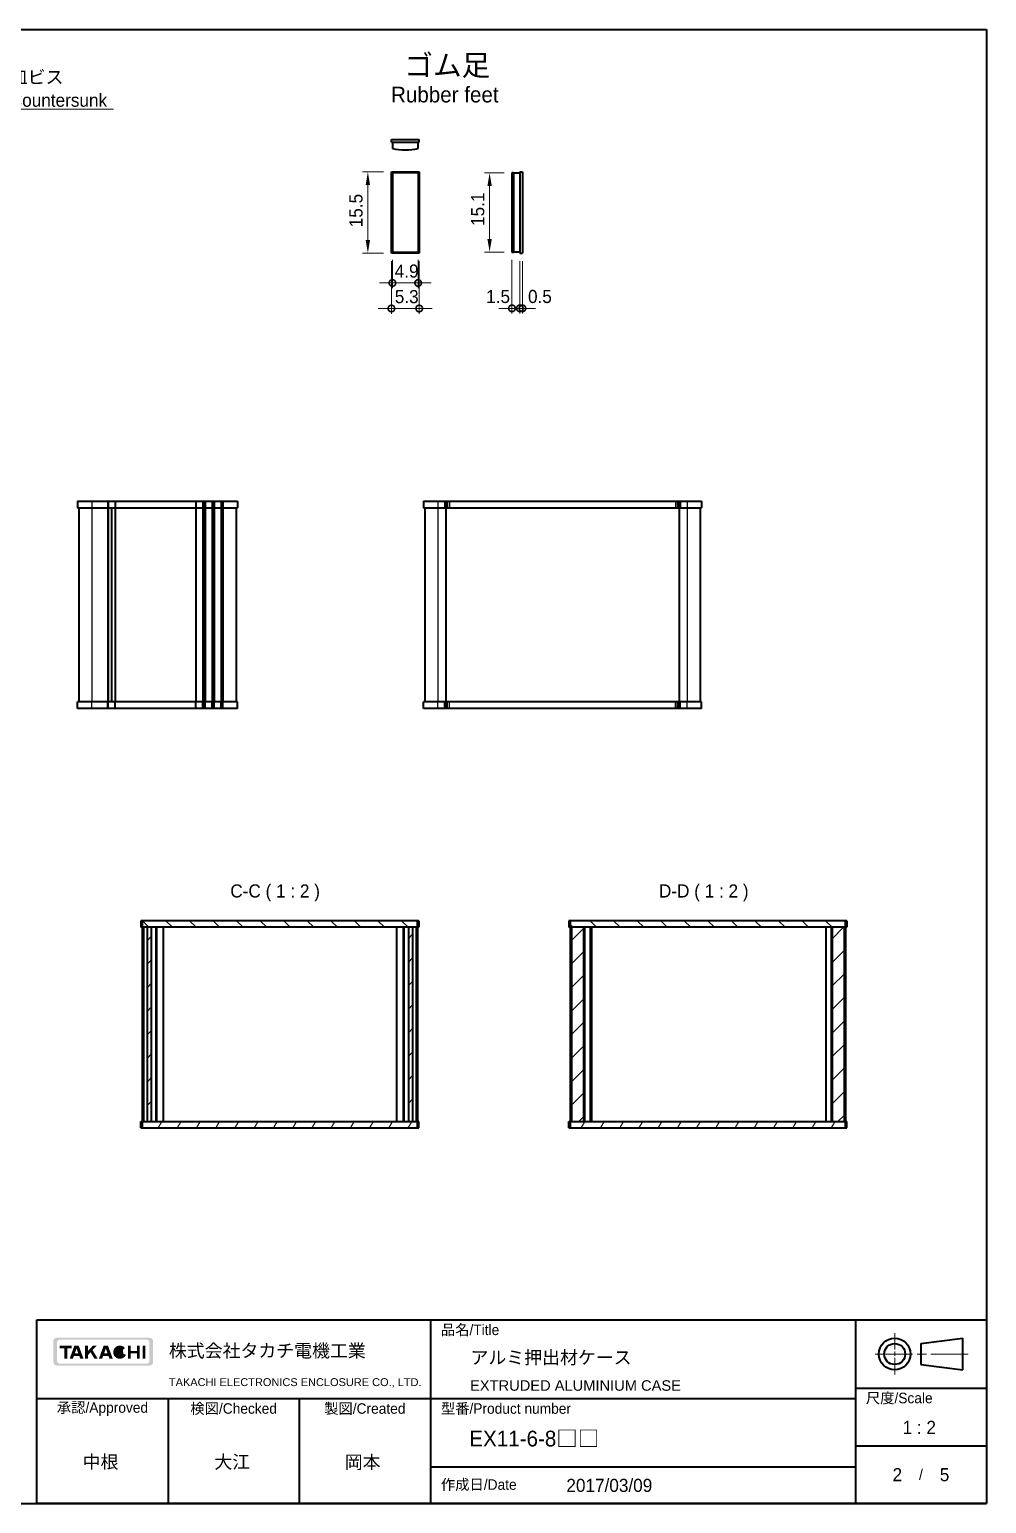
# Model space of a CAD drawing. Header units: millimetres. Extents: x 0 to 3168, y 0 to 562.
# Drawn here: x 1014 to 1378, y 0 to 562 of the extents above; entities that cross this region are included whole.
import ezdxf
from ezdxf.enums import TextEntityAlignment as Align

# ---------------------------------------------------------------- set-up
doc = ezdxf.new("R2010")
doc.units = ezdxf.units.MM
doc.header["$LTSCALE"] = 1.5
doc.linetypes.add('CHAIN', pattern=[0.3543, 0.2362, -0.0295, 0.0591, -0.0295])
doc.layers.get('Defpoints').update_dxf_attribs({"lineweight": 25})
for name, color, linetype, lineweight in [('Border (ISO)', 7, 'Continuous', 35), ('Dimension (ISO)', 7, 'Continuous', 18), ('Dimension (ISO) @ 1', 7, 'Continuous', 18), ('Symbol (ISO)', 7, 'Continuous', 18), ('Title (ISO)', 7, 'Continuous', 35), ('Visible (ISO)', 7, 'Continuous', 35), ('Visible Narrow (ISO)', 7, 'Continuous', 25)]:
    doc.layers.add(name, color=color, linetype=linetype, lineweight=lineweight)
doc.layers.add('Hatch (ISO)', color=1, linetype='Continuous', lineweight=18, true_color=0xff0000)
doc.styles.add('Note Text (TK)', font='')
doc.styles.add('文字スタイル40', font='')
doc.styles.add('文字スタイル67', font='arial.ttf')
doc.styles.get('Note Text (TK)').set_extended_font_data('MS PGothic')
doc.styles.get('文字スタイル40').set_extended_font_data('MS PGothic')
doc.dimstyles.new('Default - Method 1b (TK)', dxfattribs={"dimscale": 1.5, "dimtxt": 2.5, "dimasz": 2.5, "dimexe": 1, "dimexo": 1.5, "dimgap": 1, "dimtad": 1, "dimtoh": 1, "dimrnd": 1e-08, "dimdsep": 46, "dimtxsty": 'Note Text (TK)', "dimcen": 0.09, "dimdle": 5, "dimclrd": 100, "dimclre": 100, "dimclrt": 7, "dimadec": 1, "dimazin": 1, "dimtfac": 1, "dimtmove": 0, "dimatfit": 3, "dimfxl": 0, "dimtolj": 1, "dimlwd": -1, "dimlwe": -1, "dimarcsym": 0})
doc.dimstyles.new('Default - Method 1b (TK)$7', dxfattribs={"dimscale": 1.5, "dimtxt": 2.5, "dimasz": 2.5, "dimexe": 1, "dimexo": 1.5, "dimgap": 1, "dimtad": 1, "dimtoh": 1, "dimrnd": 1e-08, "dimdsep": 46, "dimtxsty": 'Note Text (TK)', "dimcen": 0.09, "dimdle": 5, "dimclrd": 256, "dimclre": 100, "dimclrt": 7, "dimadec": 1, "dimazin": 1, "dimtfac": 1, "dimtmove": 0, "dimatfit": 3, "dimfxl": 0, "dimtolj": 1, "dimlwd": -1, "dimlwe": -1, "dimarcsym": 0})
pattern_1 = [(45, (567.5, -16), (-4.49013, 4.49013), [])]
pattern_2 = [(135.0002, (567.5, -16), (-4.49011, -4.490145), [])]
pattern_3 = [(60, (567.5, -16), (-5.49926, 3.175), [])]

# ---------------------------------------------------------------- blocks, each defined once
blk = doc.blocks.new('図面枠 tk図枠')
at = {"layer": 'Border (ISO)'}
for p, q in [((14.5, 289), (405.5, 289)), ((405.5, 289), (405.5, 8)), ((14.5, 8), (405.5, 8))]:
    blk.add_line(p, q, dxfattribs=at)
blk = doc.blocks.new('表題欄 tk表題欄')
at = {"layer": 'Hatch (ISO)'}
h = blk.add_hatch(color=256, dxfattribs=at)
edge = h.paths.add_edge_path(flags=0)
edge.add_arc((95.58, 236.3), 0.596, 270, 360)
edge.add_line((96.17, 236.3), (96.17, 239.71))
edge.add_arc((95.58, 239.71), 0.596, 0, 90)
edge.add_line((95.58, 240.31), (79.14, 240.31))
edge.add_arc((79.14, 239.71), 0.596, 90, 180)
edge.add_line((78.54, 239.71), (78.54, 236.3))
edge.add_arc((79.14, 236.3), 0.596, 180, 270)
edge.add_line((79.14, 235.7), (95.58, 235.7))
edge = h.paths.add_edge_path()
edge.add_line((77.84, 239.96), (77.84, 236.05))
edge.add_arc((78.54, 236.05), 0.702, 180, 270)
edge.add_line((78.54, 235.35), (96.17, 235.35))
edge.add_arc((96.17, 236.05), 0.702, 270, 360)
edge.add_line((96.87, 236.05), (96.87, 239.96))
edge.add_arc((96.17, 239.96), 0.702, 0, 90)
edge.add_line((96.17, 240.66), (78.54, 240.66))
edge.add_arc((78.54, 239.96), 0.702, 90, 180)
for points in [[(79.07, 239.15), (79.07, 238.66), (79.92, 238.66), (79.92, 236.66), (80.51, 236.66), (80.51, 238.66), (81.36, 238.66), (81.36, 239.15)], [(85.68, 236.66), (84.94, 237.89), (84.42, 237.32), (84.42, 236.66), (83.9, 236.66), (83.9, 239.15), (84.42, 239.15), (84.42, 238.1), (85.39, 239.15), (86.11, 239.15), (85.32, 238.3), (86.3, 236.66)], [(92.09, 239.15), (92.09, 236.66), (92.61, 236.66), (92.61, 237.66), (93.77, 237.66), (93.77, 236.66), (94.29, 236.66), (94.29, 239.15), (93.77, 239.15), (93.77, 238.15), (92.61, 238.15), (92.61, 239.15)], [(94.84, 239.15), (94.84, 236.66), (95.36, 236.66), (95.36, 239.15)]]:
    blk.add_hatch(color=256, dxfattribs=at).paths.add_polyline_path(points)
h = blk.add_hatch(color=256, dxfattribs=at)
h.paths.add_polyline_path([(82.59, 237.71), (81.95, 237.71), (82.27, 238.58)], flags=0)
h.paths.add_polyline_path([(82.78, 237.2), (81.76, 237.2), (81.57, 236.66), (80.95, 236.66), (81.86, 239.15), (82.68, 239.15), (83.59, 236.66), (82.98, 236.66)])
h = blk.add_hatch(color=256, dxfattribs=at)
h.paths.add_polyline_path([(87.53, 237.71), (88.16, 237.71), (87.85, 238.58)], flags=0)
h.paths.add_polyline_path([(87.14, 236.66), (87.34, 237.2), (88.35, 237.2), (88.55, 236.66), (89.17, 236.66), (88.25, 239.15), (87.44, 239.15), (86.52, 236.66)])
h = blk.add_hatch(color=256, dxfattribs=at)
edge = h.paths.add_edge_path()
edge.add_arc((90.52, 237.9), 1.27, 38.5505, 336.582)
edge.add_line((91.69, 237.4), (91.17, 237.62))
edge.add_ellipse((90.52, 237.9), major_axis=(0, -0.8), ratio=0.867347, start_angle=124.651, end_angle=429.4109, ccw=False)
edge.add_line((91.09, 238.36), (91.52, 238.7))
at = {"layer": 'Title (ISO)'}
for p, q in [((74.71, 244.05), (255.71, 244.05)), ((74.71, 209.05), (74.71, 244.05)), ((149.71, 244.05), (149.71, 209.05)), ((230.71, 244.05), (230.71, 209.05)), ((255.71, 244.05), (255.71, 209.05)), ((243.21, 239.55), (251.21, 240.55)), ((243.21, 239.55), (243.21, 235.55)), ((251.21, 234.55), (251.21, 240.55)), ((243.21, 235.55), (251.21, 234.55)), ((230.71, 231.05), (255.71, 231.05)), ((74.71, 229.05), (230.71, 229.05)), ((99.71, 229.05), (99.71, 209.05)), ((124.71, 229.05), (124.71, 209.05)), ((230.71, 220.05), (255.71, 220.05)), ((149.71, 216.05), (230.71, 216.05)), ((255.71, 209.05), (74.71, 209.05))]:
    blk.add_line(p, q, dxfattribs=at)
at = {"layer": 'Title (ISO)', "color": 4, "linetype": 'CHAIN', "lineweight": 18, "ltscale": 8.88956, "true_color": 0x00ffff}
blk.add_line((238.21, 241.55), (238.21, 233.55), dxfattribs=at)
at = {"layer": 'Title (ISO)', "color": 4, "linetype": 'CHAIN', "lineweight": 18, "ltscale": 20.001633, "true_color": 0x00ffff}
blk.add_line((252.21, 237.55), (234.21, 237.55), dxfattribs=at)
at = {"layer": 'Title (ISO)'}
for radius in [3, 2]:
    blk.add_circle((238.21, 237.55), radius, dxfattribs=at)
at = {"layer": 'Title (ISO)', "color": 1, "true_color": 0xff0000, "char_height": 2, "line_spacing_factor": 1.5, "style": 'Note Text (TK)'}
for s, insert, attachment_point in [('\\fＭＳ Ｐゴシック|b0|i0;\\H2.0000;品名/Title', (151.71, 242.05), 4), ('\\fＭＳ Ｐゴシック|b0|i0;\\H2.0000;尺度/Scale', (232.71, 229.05), 4), ('\\fＭＳ Ｐゴシック|b0|i0;\\H2.0000;承認/Approved', (87.21, 227.05), 5), ('\\fＭＳ Ｐゴシック|b0|i0;\\H2.0000;検図/Checked', (112.21, 227.05), 5), ('\\fＭＳ Ｐゴシック|b0|i0;\\H2.0000;製図/Created', (137.21, 227.05), 5), ('\\fＭＳ Ｐゴシック|b0|i0;\\H2.0000;型番/Product number', (151.71, 227.05), 4), ('\\fＭＳ Ｐゴシック|b0|i0;\\H2.0000;作成日/Date', (151.71, 212.55), 4)]:
    blk.add_mtext(s, dxfattribs=dict(at, insert=insert, attachment_point=attachment_point))
at = {"layer": 'Title (ISO)', "color": 7, "line_spacing_factor": 1.5, "style": 'Note Text (TK)'}
for s, insert, char_height, attachment_point in [('株式会社タカチ電機工業', (99.87, 238.05), 2.5, 4), ('\\fArial|b0|i0;\\H1.4986;TAKACHI ELECTRONICS ENCLOSURE CO., LTD.', (99.87, 232.05), 1.4986, 4), ('\\fＭＳ Ｐゴシック|b0|i0;\\H2.0000;/', (243.21, 214.55), 2, 5)]:
    blk.add_mtext(s, dxfattribs=dict(at, insert=insert, char_height=char_height, attachment_point=attachment_point))
at = {"layer": 'Title (ISO)', "color": 7}
for tag, p, height, style in [('<品名>_001', (157.54, 235.72), 2.5, 'Note Text (TK)'), ('<Title>_001', (157.49, 230.55), 2, '文字スタイル67'), ('<尺度>_001', (238.54, 222.31), 2.5, 'Note Text (TK)'), ('<型番>_001', (157.42, 219.99), 3, '文字スタイル40'), ('<検図>_001', (108.55, 215.77), 2.5, 'Note Text (TK)'), ('<製図>_001', (133.48, 215.75), 2.5, 'Note Text (TK)'), ('作成日_001', (175.64, 211.28), 2.5, 'Note Text (TK)'), ('<ページ_No.>_001', (237.95, 213.3), 2.5, 'Note Text (TK)'), ('<総ページ数>_001', (246.8, 213.3), 2.5, 'Note Text (TK)')]:
    blk.add_attdef(tag, p, '', height=height, dxfattribs=dict(at, style=style))
at = {"layer": 'Title (ISO)', "color": 7, "style": 'Note Text (TK)'}
blk.add_attdef('<承認>', text='', height=2.5, dxfattribs=at).set_placement((87.21, 217.05), align=Align.MIDDLE_CENTER)
blk = doc.blocks.new('*D31')
at = {"layer": 'Defpoints', "color": 0, "transparency": 16777216}
for p in [(1142.66, 507.72), (1151.64, 507.72), (1151.64, 476.72)]:
    blk.add_point(p, dxfattribs=at)
at = {"layer": 'Dimension (ISO)', "color": 100, "transparency": 16777216}
for p, q in [((1148.64, 507.72), (1140.66, 507.72)), ((1142.66, 481.72), (1142.66, 502.72)), ((1148.64, 476.72), (1140.66, 476.72))]:
    blk.add_line(p, q, dxfattribs=at)
for points in [[(1141.83, 502.72), (1143.49, 502.72), (1142.66, 507.72)], [(1141.83, 481.72), (1143.49, 481.72), (1142.66, 476.72)]]:
    blk.add_solid(points, dxfattribs=at)
at = {"layer": 'Dimension (ISO)', "color": 7, "transparency": 16777216, "insert": (1138.16, 486.59), "char_height": 5, "attachment_point": 4, "rotation": 90, "style": 'Note Text (TK)'}
blk.add_mtext('\\A1;15.5', dxfattribs=at)
blk = doc.blocks.new('*D32')
at = {"layer": 'Defpoints', "color": 0, "transparency": 16777216}
for p in [(1197.6, 507.32), (1189.08, 477.12), (1197.6, 477.12)]:
    blk.add_point(p, dxfattribs=at)
at = {"layer": 'Dimension (ISO)', "color": 100, "transparency": 16777216}
for p, q in [((1194.6, 507.32), (1187.08, 507.32)), ((1189.08, 502.32), (1189.08, 482.12)), ((1194.6, 477.12), (1187.08, 477.12))]:
    blk.add_line(p, q, dxfattribs=at)
for points in [[(1188.24, 502.32), (1189.91, 502.32), (1189.08, 507.32)], [(1188.24, 482.12), (1189.91, 482.12), (1189.08, 477.12)]]:
    blk.add_solid(points, dxfattribs=at)
at = {"layer": 'Dimension (ISO)', "color": 7, "transparency": 16777216, "insert": (1184.58, 487.09), "char_height": 5, "attachment_point": 4, "rotation": 90, "style": 'Note Text (TK)'}
blk.add_mtext('\\A1;15.1', dxfattribs=at)
blk = doc.blocks.new('_DotSmall')
at = {"color": 0, "linetype": 'ByBlock', "const_width": 0.5}
blk.add_lwpolyline([(-0.0625, 0, 1), (0.0625, 0, 1)], format="xyb", close=True, dxfattribs=at)
blk = doc.blocks.new('*D33')
at = {"layer": 'Defpoints', "color": 0, "transparency": 16777216}
for p in [(1152.04, 477.12), (1161.84, 477.12), (1152.04, 465.35)]:
    blk.add_point(p, dxfattribs=at)
at = {"layer": 'Dimension (ISO)', "color": 100, "transparency": 16777216}
for p, q in [((1152.04, 474.12), (1152.04, 463.35)), ((1161.84, 474.12), (1161.84, 463.35)), ((1166.84, 465.35), (1147.04, 465.35))]:
    blk.add_line(p, q, dxfattribs=at)
at = {"layer": 'Dimension (ISO)', "color": 100, "transparency": 16777216, "xscale": 5, "yscale": 5, "zscale": 5, "rotation": 180}
blk.add_blockref('_DotSmall', (1152.04, 465.35), dxfattribs=at)
at = {"layer": 'Dimension (ISO)', "color": 100, "transparency": 16777216, "xscale": 5, "yscale": 5, "zscale": 5}
blk.add_blockref('_DotSmall', (1161.84, 465.35), dxfattribs=at)
at = {"layer": 'Dimension (ISO)', "color": 7, "transparency": 16777216, "insert": (1152.91, 469.85), "char_height": 5, "attachment_point": 4, "style": 'Note Text (TK)'}
blk.add_mtext('\\A1;4.9', dxfattribs=at)
blk = doc.blocks.new('*D34')
at = {"layer": 'Defpoints', "color": 0, "transparency": 16777216}
for p in [(1151.64, 476.72), (1162.24, 476.72), (1151.64, 455.62)]:
    blk.add_point(p, dxfattribs=at)
at = {"layer": 'Dimension (ISO)', "color": 100, "transparency": 16777216}
for p, q in [((1151.64, 473.72), (1151.64, 453.62)), ((1162.24, 473.72), (1162.24, 453.62)), ((1167.24, 455.62), (1146.64, 455.62))]:
    blk.add_line(p, q, dxfattribs=at)
at = {"layer": 'Dimension (ISO)', "color": 100, "transparency": 16777216, "xscale": 5, "yscale": 5, "zscale": 5, "rotation": 180}
blk.add_blockref('_DotSmall', (1151.64, 455.62), dxfattribs=at)
at = {"layer": 'Dimension (ISO)', "color": 100, "transparency": 16777216, "xscale": 5, "yscale": 5, "zscale": 5}
blk.add_blockref('_DotSmall', (1162.24, 455.62), dxfattribs=at)
at = {"layer": 'Dimension (ISO)', "color": 7, "transparency": 16777216, "insert": (1152.93, 460.12), "char_height": 5, "attachment_point": 4, "style": 'Note Text (TK)'}
blk.add_mtext('\\A1;5.3', dxfattribs=at)
blk = doc.blocks.new('*D35')
at = {"layer": 'Defpoints', "color": 0, "transparency": 16777216}
for p in [(1197.6, 477.12), (1200.6, 476.72), (1200.6, 455.67)]:
    blk.add_point(p, dxfattribs=at)
at = {"layer": 'Dimension (ISO)', "color": 100, "transparency": 16777216}
for p, q in [((1197.6, 474.12), (1197.6, 453.67)), ((1200.6, 473.72), (1200.6, 453.67)), ((1197.6, 455.67), (1192.6, 455.67)), ((1197.6, 455.67), (1200.6, 455.67)), ((1200.6, 455.67), (1205.6, 455.67))]:
    blk.add_line(p, q, dxfattribs=at)
at = {"layer": 'Dimension (ISO)', "color": 100, "transparency": 16777216, "xscale": 5, "yscale": 5, "zscale": 5}
blk.add_blockref('_DotSmall', (1197.6, 455.67), dxfattribs=at)
at = {"layer": 'Dimension (ISO)', "color": 100, "transparency": 16777216, "xscale": 5, "yscale": 5, "zscale": 5, "rotation": 180}
blk.add_blockref('_DotSmall', (1200.6, 455.67), dxfattribs=at)
at = {"layer": 'Dimension (ISO)', "color": 7, "transparency": 16777216, "insert": (1187.77, 460.17), "char_height": 5, "attachment_point": 4, "style": 'Note Text (TK)'}
blk.add_mtext('\\A1;1.5', dxfattribs=at)
blk = doc.blocks.new('*D36')
at = {"layer": 'Defpoints', "color": 0, "transparency": 16777216}
for p in [(1200.6, 476.72), (1201.6, 476.72), (1201.6, 455.67)]:
    blk.add_point(p, dxfattribs=at)
at = {"layer": 'Dimension (ISO)', "color": 100, "transparency": 16777216}
for p, q in [((1200.6, 473.72), (1200.6, 453.67)), ((1201.6, 473.72), (1201.6, 453.67)), ((1200.6, 455.67), (1195.6, 455.67)), ((1200.6, 455.67), (1201.6, 455.67)), ((1201.6, 455.67), (1206.6, 455.67))]:
    blk.add_line(p, q, dxfattribs=at)
at = {"layer": 'Dimension (ISO)', "color": 100, "transparency": 16777216, "xscale": 5, "yscale": 5, "zscale": 5}
blk.add_blockref('_DotSmall', (1200.6, 455.67), dxfattribs=at)
at = {"layer": 'Dimension (ISO)', "color": 100, "transparency": 16777216, "xscale": 5, "yscale": 5, "zscale": 5, "rotation": 180}
blk.add_blockref('_DotSmall', (1201.6, 455.67), dxfattribs=at)
at = {"layer": 'Dimension (ISO)', "color": 7, "transparency": 16777216, "insert": (1203.72, 460.17), "char_height": 5, "attachment_point": 4, "style": 'Note Text (TK)'}
blk.add_mtext('\\A1;0.5', dxfattribs=at)

msp = doc.modelspace()

# ---------------------------------------------------------------- hatches: boundary and pattern name
at = {"layer": 'Hatch (ISO)'}
h = msp.add_hatch(dxfattribs=at)
h.set_pattern_fill('ANSI31', color=256, scale=50.8, angle=90.00021, style=0)
h.set_pattern_definition(pattern_2)
h.paths.add_polyline_path([(1056.6185, 222.1824), (1056.6185, 219.6824), (1058.5157, 219.6824), (1060.1157, 219.6824), (1158.1214, 219.6824), (1159.7214, 219.6824), (1161.6185, 219.6824), (1161.6185, 222.1824)])
h = msp.add_hatch(dxfattribs=at)
h.set_pattern_fill('ANSI31', color=256, scale=50.8, style=0)
h.set_pattern_definition(pattern_1)
h.paths.add_polyline_path([(1159.7214, 219.6824), (1158.1214, 219.6824), (1158.1214, 145.6824), (1159.7214, 145.6824)])
h.paths.add_polyline_path([(1060.1157, 219.6824), (1058.5157, 219.6824), (1058.5157, 145.6824), (1060.1157, 145.6824)])
h = msp.add_hatch(dxfattribs=at)
h.set_pattern_fill('ANSI31', color=256, scale=50.8, angle=90.00021, style=0)
h.set_pattern_definition(pattern_2)
h.paths.add_polyline_path([(1324.8052, 219.6824), (1324.8052, 222.1824), (1219.7913, 222.1824), (1219.7913, 219.6824), (1220.2913, 219.6824), (1224.9668, 219.6824), (1319.6297, 219.6824), (1324.3052, 219.6824)])
h = msp.add_hatch(dxfattribs=at)
h.set_pattern_fill('ANSI31', color=256, scale=50.8, style=0)
h.set_pattern_definition(pattern_1)
h.paths.add_polyline_path([(1319.6297, 145.6824), (1324.3052, 145.6824), (1324.3052, 219.6824), (1319.6297, 219.6824)])
h.paths.add_polyline_path([(1224.9668, 219.6824), (1220.2913, 219.6824), (1220.2913, 145.6824), (1224.9668, 145.6824)])
h = msp.add_hatch(dxfattribs=at)
h.set_pattern_fill('ANSI31', color=256, scale=50.8, angle=14.999978, style=0)
h.set_pattern_definition(pattern_3)
h.paths.add_polyline_path([(1161.6185, 143.1824), (1161.6185, 145.6824), (1159.7214, 145.6824), (1158.1214, 145.6824), (1060.1157, 145.6824), (1058.5157, 145.6824), (1056.6185, 145.6824), (1056.6185, 143.1824)])
h = msp.add_hatch(dxfattribs=at)
h.set_pattern_fill('ANSI31', color=256, scale=50.8, angle=14.999978, style=0)
h.set_pattern_definition(pattern_3)
h.paths.add_polyline_path([(1219.7913, 145.6824), (1219.7913, 143.1824), (1324.8052, 143.1824), (1324.8052, 145.6824), (1324.3052, 145.6824), (1319.6297, 145.6824), (1224.9668, 145.6824), (1220.2913, 145.6824)])

# ---------------------------------------------------------------- linework, layer by layer
at = {"layer": 'Visible (ISO)'}
for p, q in [((1151.6405, 520.0683), (1162.2405, 520.0683)), ((1151.6405, 519.0683), (1151.6405, 520.0683)), ((1151.6405, 519.0683), (1162.2405, 519.0683)), ((1152.0405, 519.0683), (1152.0405, 516.6779)), ((1161.8405, 516.6779), (1161.8405, 519.0683)), ((1162.2405, 519.0683), (1162.2405, 520.0683)), ((1151.6405, 507.7164), (1162.2405, 507.7164)), ((1151.6405, 476.7164), (1151.6405, 507.7164)), ((1152.0405, 507.3164), (1152.0405, 477.1164)), ((1161.8405, 507.3164), (1152.0405, 507.3164)), ((1161.8405, 507.3164), (1161.8405, 477.1164)), ((1162.2405, 507.7164), (1162.2405, 476.7164)), ((1198.2078, 507.3164), (1197.5983, 507.3164)), ((1197.5983, 507.3164), (1197.5983, 477.1164)), ((1198.2078, 507.3164), (1200.5983, 507.3164)), ((1198.2078, 507.3164), (1198.2078, 477.1164)), ((1200.5983, 507.7164), (1200.5983, 476.7164)), ((1200.5983, 507.7164), (1201.5983, 507.7164)), ((1201.5983, 507.7164), (1201.5983, 476.7164)), ((1162.2405, 476.7164), (1151.6405, 476.7164)), ((1152.0405, 477.1164), (1161.8405, 477.1164)), ((1197.5983, 477.1164), (1198.2078, 477.1164)), ((1200.5983, 477.1164), (1198.2078, 477.1164)), ((1200.5983, 476.7164), (1201.5983, 476.7164)), ((1031.962, 382.1478), (1031.962, 379.6478)), ((1031.962, 382.1478), (1092.962, 382.1478)), ((1031.962, 379.6478), (1092.962, 379.6478)), ((1032.462, 379.6478), (1032.462, 305.6478)), ((1044.962, 379.6478), (1044.962, 305.6478)), ((1044.962, 379.6478), (1044.962, 305.6478)), ((1092.462, 379.6478), (1092.462, 305.6478)), ((1092.962, 382.1478), (1092.962, 379.6478)), ((1163.8437, 382.1478), (1269.8437, 382.1478)), ((1163.8437, 382.1478), (1163.8437, 379.6478)), ((1163.8437, 379.6478), (1269.8437, 379.6478)), ((1164.3437, 379.6478), (1164.3437, 305.6478)), ((1171.9548, 382.1478), (1171.9548, 379.6478)), ((1172.3437, 379.6478), (1172.3437, 305.6478)), ((1261.3437, 379.6478), (1261.3437, 305.6478)), ((1261.7327, 382.1478), (1261.7327, 379.6478)), ((1269.3437, 379.6478), (1269.3437, 305.6478)), ((1269.8437, 382.1478), (1269.8437, 379.6478)), ((1092.962, 305.6478), (1031.962, 305.6478)), ((1031.962, 303.1478), (1031.962, 305.6478)), ((1092.962, 303.1478), (1092.962, 305.6478)), ((1163.8437, 303.1478), (1163.8437, 305.6478)), ((1269.8437, 305.6478), (1163.8437, 305.6478)), ((1171.9548, 303.1478), (1171.9548, 305.6478)), ((1261.7327, 303.1478), (1261.7327, 305.6478)), ((1269.8437, 303.1478), (1269.8437, 305.6478)), ((1092.962, 303.1478), (1031.962, 303.1478)), ((1269.8437, 303.1478), (1163.8437, 303.1478)), ((1162.0185, 222.1824), (1056.1185, 222.1824)), ((1056.1185, 222.1824), (1056.1185, 219.6824)), ((1162.0185, 219.6824), (1056.1185, 219.6824)), ((1056.6185, 222.1824), (1056.6185, 219.6824)), ((1056.6185, 219.6824), (1056.6185, 145.6824)), ((1057.1185, 219.6824), (1057.1185, 145.6824)), ((1058.5157, 219.6824), (1058.5157, 145.6824)), ((1060.1157, 219.6824), (1060.1157, 145.6824)), ((1061.8185, 219.6824), (1061.8185, 145.6824)), ((1062.1206, 219.6824), (1062.1206, 145.6824)), ((1064.6185, 219.6824), (1064.6185, 145.6824)), ((1153.6185, 219.6824), (1153.6185, 145.6824)), ((1156.1164, 219.6824), (1156.1164, 145.6824)), ((1156.4185, 219.6824), (1156.4185, 145.6824)), ((1158.1214, 219.6824), (1158.1214, 145.6824)), ((1159.7214, 219.6824), (1159.7214, 145.6824)), ((1161.1185, 219.6824), (1161.1185, 145.6824)), ((1161.6185, 219.6824), (1161.6185, 222.1824)), ((1161.6185, 219.6824), (1161.6185, 145.6824)), ((1162.0185, 222.1824), (1162.1185, 222.1824)), ((1162.0185, 219.6824), (1162.1185, 219.6824)), ((1162.1185, 222.1824), (1162.1185, 219.6824)), ((1325.1983, 222.1824), (1219.2983, 222.1824)), ((1219.2983, 222.1824), (1219.2983, 219.6824)), ((1325.1983, 219.6824), (1219.2983, 219.6824)), ((1219.7913, 222.1824), (1219.7913, 219.6824)), ((1219.7983, 219.6824), (1219.7983, 145.6824)), ((1220.2913, 219.6824), (1220.2913, 145.6824)), ((1224.9668, 145.6824), (1224.9668, 219.6824)), ((1224.9983, 219.6824), (1224.9983, 145.6824)), ((1225.3004, 219.6824), (1225.3004, 145.6824)), ((1227.4076, 219.6824), (1227.4076, 145.6824)), ((1227.8823, 219.6824), (1227.8823, 145.6824)), ((1317.1889, 219.6824), (1317.1889, 145.6824)), ((1319.2962, 219.6824), (1319.2962, 145.6824)), ((1319.5983, 219.6824), (1319.5983, 145.6824)), ((1319.6297, 219.6824), (1319.6297, 145.6824)), ((1324.3052, 145.6824), (1324.3052, 219.6824)), ((1324.7983, 219.6824), (1324.7983, 145.6824)), ((1324.8052, 219.6824), (1324.8052, 222.1824)), ((1325.1983, 222.1824), (1325.2983, 222.1824)), ((1325.1983, 219.6824), (1325.2983, 219.6824)), ((1325.2983, 222.1824), (1325.2983, 219.6824)), ((1056.1185, 145.6824), (1162.0185, 145.6824)), ((1056.1185, 143.1824), (1056.1185, 145.6824)), ((1056.1185, 143.1824), (1162.0185, 143.1824)), ((1056.6185, 145.6824), (1056.6185, 143.1824)), ((1161.6185, 143.1824), (1161.6185, 145.6824)), ((1162.1185, 145.6824), (1162.0185, 145.6824)), ((1162.1185, 143.1824), (1162.0185, 143.1824)), ((1162.1185, 143.1824), (1162.1185, 145.6824)), ((1219.2983, 145.6824), (1325.1983, 145.6824)), ((1219.2983, 143.1824), (1219.2983, 145.6824)), ((1219.2983, 143.1824), (1325.1983, 143.1824)), ((1219.7913, 145.6824), (1219.7913, 143.1824)), ((1324.8052, 143.1824), (1324.8052, 145.6824)), ((1325.2983, 145.6824), (1325.1983, 145.6824)), ((1325.2983, 143.1824), (1325.1983, 143.1824)), ((1325.2983, 143.1824), (1325.2983, 145.6824))]:
    msp.add_line(p, q, dxfattribs=at)
msp.add_arc((1156.9405, 536.0683), 20, 255.818166, 284.181834, dxfattribs=at)
at = {"layer": 'Visible Narrow (ISO)'}
for p, q in [((1037.462, 382.1478), (1037.462, 379.6478)), ((1037.462, 379.6478), (1037.462, 305.6478)), ((1043.462, 382.1478), (1043.462, 379.6478)), ((1043.462, 379.6478), (1043.462, 305.6478)), ((1043.762, 382.1478), (1043.762, 379.6478)), ((1043.762, 379.6478), (1043.762, 305.6478)), ((1046.162, 382.1478), (1046.162, 379.6478)), ((1046.162, 379.6478), (1046.162, 305.6478)), ((1046.462, 382.1478), (1046.462, 379.6478)), ((1046.462, 379.6478), (1046.462, 305.6478)), ((1076.962, 382.1478), (1076.962, 379.6478)), ((1076.962, 379.6478), (1076.962, 305.6478)), ((1077.262, 382.1478), (1077.262, 379.6478)), ((1077.262, 379.6478), (1077.262, 305.6478)), ((1079.662, 382.1478), (1079.662, 379.6478)), ((1079.662, 379.6478), (1079.662, 305.6478)), ((1079.962, 382.1478), (1079.962, 379.6478)), ((1079.962, 379.6478), (1079.962, 305.6478)), ((1080.462, 382.1478), (1080.462, 379.6478)), ((1080.462, 379.6478), (1080.462, 305.6478)), ((1080.762, 382.1478), (1080.762, 379.6478)), ((1080.762, 379.6478), (1080.762, 305.6478)), ((1083.162, 382.1478), (1083.162, 379.6478)), ((1083.162, 379.6478), (1083.162, 305.6478)), ((1083.462, 382.1478), (1083.462, 379.6478)), ((1083.462, 379.6478), (1083.462, 305.6478)), ((1083.962, 382.1478), (1083.962, 379.6478)), ((1083.962, 379.6478), (1083.962, 305.6478)), ((1084.262, 382.1478), (1084.262, 379.6478)), ((1084.262, 379.6478), (1084.262, 305.6478)), ((1086.662, 382.1478), (1086.662, 379.6478)), ((1086.662, 379.6478), (1086.662, 305.6478)), ((1086.962, 382.1478), (1086.962, 379.6478)), ((1086.962, 379.6478), (1086.962, 305.6478)), ((1087.462, 382.1478), (1087.462, 379.6478)), ((1087.462, 379.6478), (1087.462, 305.6478)), ((1169.3437, 382.1478), (1169.3437, 379.6478)), ((1169.3437, 379.6478), (1169.3437, 305.6478)), ((1172.6366, 382.1478), (1172.6366, 379.6478)), ((1173.0512, 382.1478), (1173.0512, 379.6478)), ((1173.7583, 382.1478), (1173.7583, 379.6478)), ((1259.9292, 382.1478), (1259.9292, 379.6478)), ((1260.6363, 382.1478), (1260.6363, 379.6478)), ((1261.0509, 382.1478), (1261.0509, 379.6478)), ((1264.3437, 382.1478), (1264.3437, 379.6478)), ((1264.3437, 379.6478), (1264.3437, 305.6478)), ((1037.462, 303.1478), (1037.462, 305.6478)), ((1043.462, 303.1478), (1043.462, 305.6478)), ((1043.762, 303.1478), (1043.762, 305.6478)), ((1046.162, 303.1478), (1046.162, 305.6478)), ((1046.462, 303.1478), (1046.462, 305.6478)), ((1076.962, 303.1478), (1076.962, 305.6478)), ((1077.262, 303.1478), (1077.262, 305.6478)), ((1079.662, 303.1478), (1079.662, 305.6478)), ((1079.962, 303.1478), (1079.962, 305.6478)), ((1080.462, 303.1478), (1080.462, 305.6478)), ((1080.762, 303.1478), (1080.762, 305.6478)), ((1083.162, 303.1478), (1083.162, 305.6478)), ((1083.462, 303.1478), (1083.462, 305.6478)), ((1083.962, 303.1478), (1083.962, 305.6478)), ((1084.262, 303.1478), (1084.262, 305.6478)), ((1086.662, 303.1478), (1086.662, 305.6478)), ((1086.962, 303.1478), (1086.962, 305.6478)), ((1087.462, 303.1478), (1087.462, 305.6478)), ((1169.3437, 303.1478), (1169.3437, 305.6478)), ((1172.6366, 303.1478), (1172.6366, 305.6478)), ((1173.0512, 303.1478), (1173.0512, 305.6478)), ((1173.7583, 303.1478), (1173.7583, 305.6478)), ((1259.9292, 303.1478), (1259.9292, 305.6478)), ((1260.6363, 303.1478), (1260.6363, 305.6478)), ((1261.0509, 303.1478), (1261.0509, 305.6478)), ((1264.3437, 303.1478), (1264.3437, 305.6478))]:
    msp.add_line(p, q, dxfattribs=at)

# ---------------------------------------------------------------- block references
at = {"xscale": 2, "yscale": 2, "zscale": 2}
msp.add_blockref('図面枠 tk図枠', (567.5, -16), dxfattribs=at)
ref = msp.add_blockref('表題欄 tk表題欄', (867.0824, -418.1055), dxfattribs=dict(xscale=2, yscale=2, zscale=2))
ref.add_attrib('<品名>_001', 'アルミ押出材ケース', (1181.8182, 53.1875), dxfattribs={"layer": 'Title (ISO)', "color": 7, "height": 5, "style": 'Note Text (TK)'})
ref.add_attrib('<型番>_001', 'EX11-6-8□□', (1181.3409, 21.7614), dxfattribs={"layer": 'Title (ISO)', "color": 7, "height": 6, "style": '文字スタイル40'})
ref.add_attrib('<尺度>_001', '1 : 2', (1346.5114, 26.5284), dxfattribs={"layer": 'Title (ISO)', "color": 7, "height": 5, "style": 'Note Text (TK)'})
ref.add_attrib('作成日_001', '2017/03/09', (1218.3466, 4.4148), dxfattribs={"layer": 'Title (ISO)', "color": 7, "height": 5, "style": 'Note Text (TK)'})
ref.add_attrib('<検図>_001', '大江', (1084.142, 13.358), dxfattribs={"layer": 'Title (ISO)', "color": 7, "height": 5, "style": 'Note Text (TK)'})
ref.add_attrib('<製図>_001', '岡本', (1133.858, 13.3011), dxfattribs={"layer": 'Title (ISO)', "color": 7, "height": 5, "style": 'Note Text (TK)'})
ref.add_attrib('<承認>_001', '中根', (1033.9432, 13.3864), dxfattribs={"layer": 'Title (ISO)', "color": 7, "height": 5, "style": 'Note Text (TK)'})
ref.add_attrib('<Title>_001', 'EXTRUDED ALUMINIUM CASE', (1181.616, 43), dxfattribs={"layer": 'Title (ISO)', "color": 7, "height": 4, "style": '文字スタイル67'})
ref.add_attrib('<ページ_No.>_001', '2', (1342.6818, 8.5), dxfattribs={"layer": 'Title (ISO)', "color": 7, "height": 5, "style": 'Note Text (TK)'})
ref.add_attrib('<総ページ数>_001', '5', (1360.6818, 8.5), dxfattribs={"layer": 'Title (ISO)', "color": 7, "height": 5, "style": 'Note Text (TK)'})

# ---------------------------------------------------------------- texts
at = {"layer": 'Symbol (ISO)', "color": 7, "style": 'Note Text (TK)'}
for s, insert, char_height, width, attachment_point, line_spacing_factor in [('{\\fＭＳ Ｐゴシック|b0|i0;\\H8.0000;ゴム足}', (1156.5802, 547.928), 8, 34.33918, 4, 1.5), ('{4-M3皿ビス\\P4-M3Countersunk}', (991.2725, 532.462), 5, 56.403508, 7, 1.058182), ('{\\fＭＳ Ｐゴシック|b0|i0;\\H6.0000;Rubber feet}', (1151.4914, 537.1378), 6, 44.245615, 4, 1.5)]:
    msp.add_mtext(s, dxfattribs=dict(at, insert=insert, char_height=char_height, width=width, attachment_point=attachment_point, line_spacing_factor=line_spacing_factor))
at = {"layer": 'Symbol (ISO)', "color": 7, "char_height": 5, "attachment_point": 7, "style": 'Note Text (TK)'}
for s, insert in [('C-C ( 1 : 2 )', (1090.239, 229.5479)), ('D-D ( 1 : 2 )', (1253.6317, 229.5479))]:
    msp.add_mtext(s, dxfattribs=dict(at, insert=insert))

# ---------------------------------------------------------------- dimensions: what is measured, and where the dimension line sits
at = {"layer": 'Dimension (ISO) @ 1', "color": 100, "true_color": 0x00ff3f}
for base, p1, p2, angle, override, picture, middle in [((1142.6598, 507.7164), (1151.6405, 476.7164), (1151.6405, 507.7164), 90, {"dimscale": 1, "dimtxt": 5, "dimasz": 5, "dimexe": 2, "dimexo": 3, "dimgap": 2, "dimtoh": 0, "dimdec": 2, "dimlfac": 0.5, "dimcen": 0.18, "dimtp": 0, "dimtm": 0, "dimtdec": 2, "dimtix": 0, "dimtofl": 0, "dimtmove": 0, "dimatfit": 1}, '*D31', (1142.6598, 492.2164)), ((1189.0757, 477.1164), (1197.5983, 507.3164), (1197.5983, 477.1164), 90, {"dimscale": 1, "dimtxt": 5, "dimasz": 5, "dimexe": 2, "dimexo": 3, "dimgap": 2, "dimtoh": 0, "dimdec": 2, "dimlfac": 0.5, "dimcen": 0.18, "dimtp": 0, "dimtm": 0, "dimtdec": 2, "dimtix": 0, "dimtofl": 0, "dimtmove": 0, "dimatfit": 1}, '*D32', (1189.0757, 492.2164)), ((1151.6405, 455.6151), (1162.2405, 476.7164), (1151.6405, 476.7164), 180, {"dimscale": 1, "dimtxt": 5, "dimasz": 5, "dimexe": 2, "dimexo": 3, "dimgap": 2, "dimtoh": 0, "dimlfac": 0.5, "dimblk1": 'DotSmall', "dimblk2": 'DotSmall', "dimsah": 1, "dimcen": 0.18, "dimtix": 0, "dimtofl": 1, "dimtmove": 1, "dimatfit": 1}, '*D34', (1156.9405, 455.6151)), ((1152.0405, 465.3502), (1161.8405, 477.1164), (1152.0405, 477.1164), 180, {"dimscale": 1, "dimtxt": 5, "dimasz": 5, "dimexe": 2, "dimexo": 3, "dimgap": 2, "dimtoh": 0, "dimlfac": 0.5, "dimblk1": 'DotSmall', "dimblk2": 'DotSmall', "dimsah": 1, "dimcen": 0.18, "dimtix": 0, "dimtofl": 1, "dimtmove": 1, "dimatfit": 1}, '*D33', (1156.9602, 465.3502)), ((1200.5983, 455.6741), (1197.5983, 477.1164), (1200.5983, 476.7164), 180, {"dimscale": 1, "dimtxt": 5, "dimasz": 5, "dimexe": 2, "dimexo": 3, "dimgap": 2, "dimtoh": 0, "dimlfac": 0.5, "dimblk1": 'DotSmall', "dimblk2": 'DotSmall', "dimsah": 1, "dimcen": 0.18, "dimtix": 0, "dimtofl": 1, "dimtmove": 1, "dimatfit": 1}, '*D35', (1191.5783, 455.6741)), ((1201.5983, 455.6741), (1200.5983, 476.7164), (1201.5983, 476.7164), 180, {"dimscale": 1, "dimtxt": 5, "dimasz": 5, "dimexe": 2, "dimexo": 3, "dimgap": 2, "dimtoh": 0, "dimlfac": 0.5, "dimblk1": 'DotSmall', "dimblk2": 'DotSmall', "dimsah": 1, "dimcen": 0.18, "dimtix": 0, "dimtofl": 1, "dimtmove": 1, "dimatfit": 1}, '*D36', (1207.7852, 455.6741))]:
    dim = msp.add_linear_dim(base=base, p1=p1, p2=p2, angle=angle, dimstyle='Default - Method 1b (TK)', override=override, dxfattribs=at)
    dim.commit()
    dim.dimension.update_dxf_attribs({"geometry": picture, "text_midpoint": middle, "dimtype": 160})

# ---------------------------------------------------------------- leaders
at = {"layer": 'Symbol (ISO)', "color": 100, "true_color": 0x00ff40, "annotation_type": 0, "has_hookline": 1, "hookline_direction": 0, "text_width": 54.4602}
msp.add_leader([(960.0163, 515.0466), (987.5225, 531.6287), (991.2725, 531.6287)], dimstyle='Default - Method 1b (TK)$7', override={"dimgap": 0, "dimtad": 1}, dxfattribs=at)

doc.saveas('drawing.dxf')
